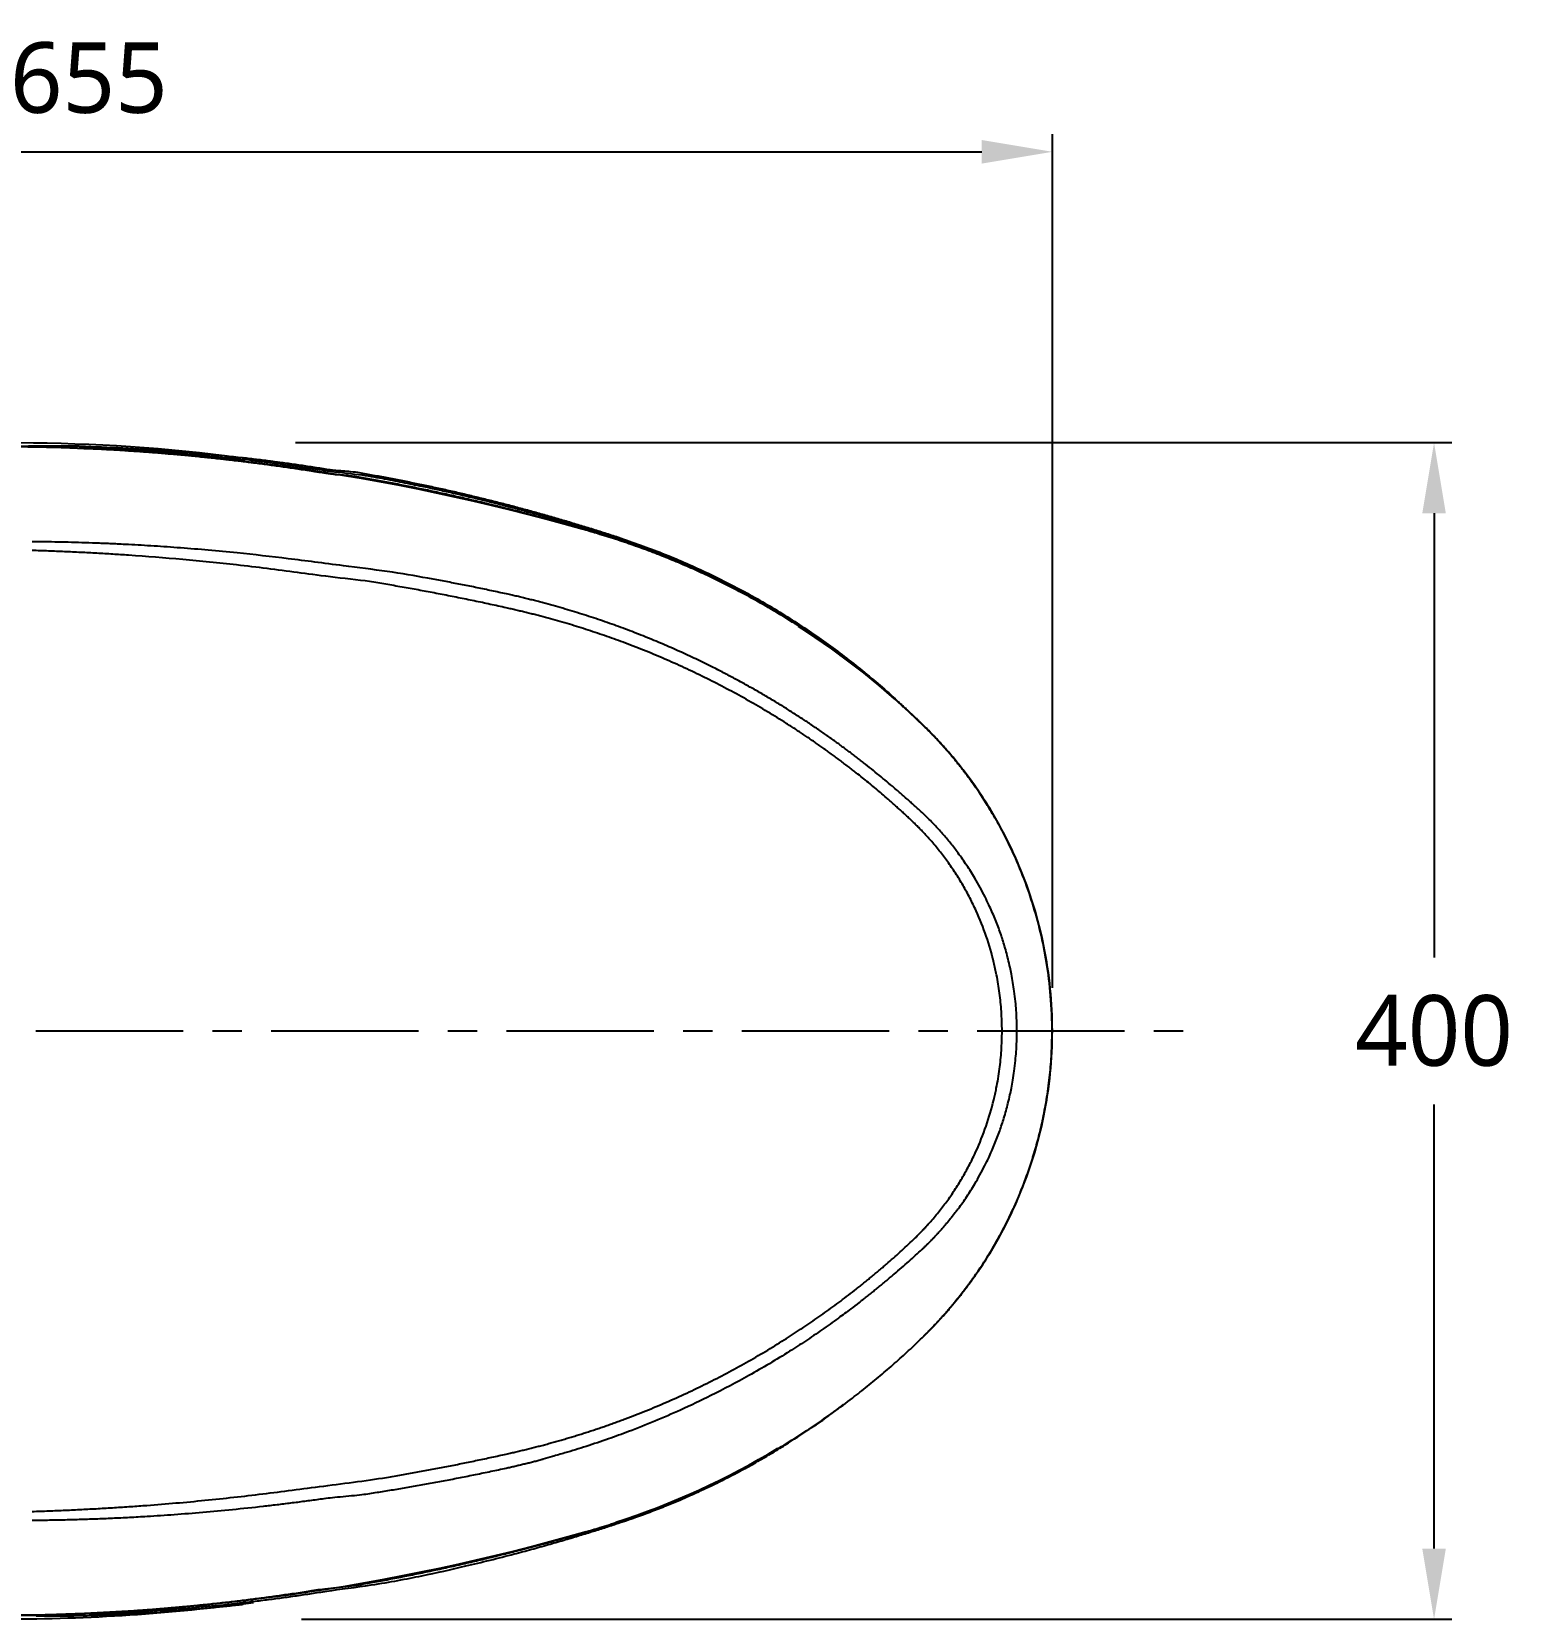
# Model space of a CAD drawing. Extents: x -4358 to 1981, y -50 to 2478.
# Drawn here: x -335 to 169, y 1498 to 2037 of the extents above; entities that cross this region are included whole.
import ezdxf

# ---------------------------------------------------------------- set-up
doc = ezdxf.new("R2010")
doc.units = 0
doc.header["$LTSCALE"] = 20
doc.header["$MEASUREMENT"] = 0
doc.linetypes.add('CENTER', pattern=[2, 1.25, -0.25, 0.25, -0.25])
doc.layers.get('0').update_dxf_attribs({"linetype": 'CONTINUOUS'})
doc.layers.get('DEFPOINTS').update_dxf_attribs({"linetype": 'CONTINUOUS'})
doc.layers.add('CENTER', color=2, linetype='CENTER')
doc.styles.get("Standard").update_dxf_attribs({"font": 'NanumGothic.ttf'})
doc.dimstyles.get("Standard").update_dxf_attribs({"dimtxt": 2.7, "dimasz": 2.5, "dimexe": 1.5, "dimexo": 1.5, "dimgap": 1.5, "dimtad": 1, "dimdec": 0, "dimlfac": 10, "dimzin": 0, "dimdsep": 46, "dimtxsty": 'Standard', "dimcen": 0, "dimclrt": 2, "dimadec": 0, "dimazin": 0, "dimtfac": 1, "dimtdec": 0, "dimtmove": 0, "dimatfit": 3, "dimfxl": 0, "dimtolj": 1, "dimtzin": 0, "dimarcsym": 0})

# ---------------------------------------------------------------- blocks, each defined once
blk = doc.blocks.new('*D22')
at = {"color": 3, "lineweight": -2}
for p, q in [((-643.44, 1890.86), (-643.44, 2002.5)), ((11.61, 1712.31), (11.61, 2002.5)), ((-619.44, 1996.5), (-12.39, 1996.5))]:
    blk.add_line(p, q, dxfattribs=at)
at = {"color": 3}
for points in [[(-619.44, 2000.5), (-619.44, 1992.5), (-643.44, 1996.5)], [(-12.39, 2000.5), (-12.39, 1992.5), (11.61, 1996.5)]]:
    blk.add_solid(points, dxfattribs=at)
at = {"layer": 'DEFPOINTS', "color": 0}
for p in [(11.61, 1996.5), (-643.44, 1889.06), (11.61, 1710.51)]:
    blk.add_point(p, dxfattribs=at)
at = {"color": 2, "insert": (-315.91, 2021.57), "char_height": 24, "attachment_point": 5}
blk.add_mtext('\\A1;655', dxfattribs=at)
blk = doc.blocks.new('*D18')
at = {"color": 3, "lineweight": -2}
for p, q in [((-245.68, 1897.62), (147.37, 1897.62)), ((141.37, 1873.62), (141.37, 1722.6)), ((141.37, 1521.62), (141.37, 1672.64)), ((-243.58, 1497.62), (147.37, 1497.62))]:
    blk.add_line(p, q, dxfattribs=at)
at = {"color": 3}
for points in [[(137.37, 1873.62), (145.37, 1873.62), (141.37, 1897.62)], [(137.37, 1521.62), (145.37, 1521.62), (141.37, 1497.62)]]:
    blk.add_solid(points, dxfattribs=at)
at = {"layer": 'DEFPOINTS', "color": 0}
for p in [(-247.48, 1897.62), (-245.38, 1497.62), (141.37, 1497.62)]:
    blk.add_point(p, dxfattribs=at)
at = {"color": 2, "insert": (141.37, 1697.62), "char_height": 24, "attachment_point": 5}
blk.add_mtext('\\A1;400', dxfattribs=at)

msp = doc.modelspace()

# ---------------------------------------------------------------- linework, layer by layer
for p, q in [((-288.43, 1500.97), (-288.11, 1500.39)), ((-333.84, 1498.83), (-325.1, 1498.8))]:
    msp.add_line(p, q)
at = {"flags": 128}
for points in [[(-284.84, 1893.26), (-284.94, 1893.75), (-285.11, 1894.02)], [(-285.11, 1501.22), (-284.94, 1501.49), (-284.85, 1501.92)]]:
    msp.add_lwpolyline(points, dxfattribs=at)
for centre, radius, start, end in [((-347.83, 1171.54), 724.66, 74.01216, 90.12969), ((-341.65, 1305.67), 591.86, 82.94329, 90.24959), ((-215.99, 1613.75), 262.65, 45.5631, 57.4549), ((-216.86, 1779.15), 261.13, 287.8474, 301.176), ((-347.82, 2223.4), 724.35, 269.86919, 286.11088), ((-343.95, 2133.38), 635.66, 269.97515, 277.59532), ((-262.66, 1504.6), 2.28, 334.3735, 359.714)]:
    msp.add_arc(centre, radius, start, end)
for points, knots in [([(-142.19, 1866.45), (-143, 1866.7), (-144.61, 1867.18), (-147.02, 1867.9), (-149.45, 1868.61), (-151.87, 1869.31), (-154.31, 1870), (-156.74, 1870.68), (-159.18, 1871.36), (-161.63, 1872.02), (-164.08, 1872.68), (-166.54, 1873.33), (-169, 1873.98), (-171.46, 1874.61), (-173.93, 1875.24), (-176.4, 1875.85), (-178.88, 1876.46), (-181.36, 1877.06), (-183.85, 1877.65), (-186.34, 1878.23), (-188.83, 1878.81), (-191.33, 1879.37), (-193.83, 1879.93), (-196.34, 1880.48), (-198.85, 1881.02), (-201.37, 1881.55), (-203.89, 1882.07), (-206.41, 1882.58), (-208.94, 1883.09), (-211.48, 1883.58), (-214.01, 1884.07), (-216.55, 1884.54), (-219.1, 1885.01), (-221.64, 1885.47), (-224.2, 1885.92), (-226.75, 1886.36), (-233.31, 1886.79), (-235.88, 1887.21), (-238.44, 1887.63), (-241.01, 1888.03), (-243.59, 1888.43), (-246.88, 1888.92), (-250.9, 1889.5), (-255.65, 1890.15), (-260.41, 1890.77), (-265.2, 1891.35), (-270.01, 1891.91), (-274.83, 1892.44), (-279.68, 1892.93), (-284.54, 1893.39), (-289.43, 1893.82), (-294.33, 1894.22), (-299.25, 1894.58), (-304.19, 1894.91), (-309.15, 1895.2), (-314.13, 1895.46), (-319.12, 1895.68), (-324.13, 1895.87), (-329.16, 1896.03), (-334.21, 1896.14), (-339.27, 1896.22), (-344.35, 1896.27), (-347.74, 1896.27), (-349.44, 1896.27)], [0, 0, 0, 0, 0.012214, 0.024438, 0.036674, 0.048921, 0.061178, 0.073447, 0.085727, 0.098018, 0.11032, 0.122633, 0.134958, 0.147293, 0.159639, 0.171997, 0.184365, 0.196745, 0.209136, 0.221537, 0.23395, 0.246374, 0.258809, 0.271255, 0.283712, 0.29618, 0.30866, 0.32115, 0.333651, 0.346164, 0.358687, 0.371222, 0.383768, 0.396324, 0.408892, 0.421471, 0.434061, 0.446662, 0.459274, 0.471898, 0.484532, 0.497177, 0.520339, 0.543579, 0.566897, 0.590293, 0.613768, 0.637321, 0.660952, 0.684661, 0.708449, 0.732314, 0.756258, 0.780281, 0.804381, 0.82856, 0.852816, 0.877152, 0.901565, 0.926056, 0.950626, 0.975274, 1, 1, 1, 1]), ([(-325.1, 1896.44), (-325.57, 1896.44), (-326.52, 1896.45), (-327.95, 1896.45), (-329.4, 1896.44), (-330.86, 1896.43), (-332.35, 1896.42), (-333.34, 1896.41), (-333.84, 1896.41)], [0, 0, 0, 0, 0.160572, 0.32363, 0.489141, 0.657069, 0.827372, 1, 1, 1, 1]), ([(-317.04, 1896.32), (-317.17, 1896.32), (-317.45, 1896.33), (-317.87, 1896.34), (-318.28, 1896.35), (-318.7, 1896.36), (-319.11, 1896.37), (-319.52, 1896.38), (-319.93, 1896.38), (-320.35, 1896.39), (-320.76, 1896.4), (-321.3, 1896.41), (-321.97, 1896.42), (-322.77, 1896.43), (-323.56, 1896.43), (-324.34, 1896.44), (-324.84, 1896.44), (-325.1, 1896.44)], [0, 0, 0, 0, 0.050021, 0.099976, 0.149889, 0.199782, 0.24968, 0.299604, 0.34958, 0.399631, 0.44978, 0.500051, 0.599932, 0.699679, 0.799481, 0.899525, 1, 1, 1, 1]), ([(-288.43, 1894.27), (-290.83, 1894.44), (-295.49, 1894.76), (-302.26, 1895.14), (-308.72, 1895.43), (-313.89, 1895.61), (-316.96, 1895.68), (-317.93, 1895.71)], [0, 0, 0, 0, 0.2442987, 0.4743288, 0.6886072, 0.9008125, 1, 1, 1, 1]), ([(-288.17, 1893.52), (-288.2, 1893.69), (-288.27, 1894.14), (-288.37, 1894.22), (-288.43, 1894.27)], [0, 0, 0, 0, 0.389294, 1, 1, 1, 1]), ([(-285.11, 1894.02), (-284.38, 1893.97), (-282.92, 1893.85), (-280.74, 1893.67), (-278.56, 1893.48), (-276.38, 1893.28), (-273.71, 1893.03), (-270.55, 1892.72), (-266.93, 1892.34), (-264.52, 1892.07), (-263.32, 1891.93)], [0, 0, 0, 0, 0.100028, 0.200041, 0.300041, 0.400027, 0.499999, 0.668131, 0.834798, 1, 1, 1, 1]), ([(-263.66, 1892.55), (-262.87, 1892.46), (-261.28, 1892.28), (-258.89, 1891.99), (-256.51, 1891.7), (-254.13, 1891.39), (-251.75, 1891.08), (-249.37, 1890.76), (-247, 1890.43), (-244.62, 1890.09), (-242.25, 1889.74), (-239.88, 1889.38), (-237.51, 1889.01), (-235.14, 1888.63), (-232.78, 1888.25), (-226.41, 1887.85), (-224.05, 1887.45), (-221.69, 1887.04), (-219.33, 1886.61), (-216.98, 1886.18), (-214.62, 1885.74), (-212.27, 1885.29), (-209.92, 1884.83), (-207.57, 1884.37), (-205.23, 1883.89), (-202.88, 1883.41), (-200.54, 1882.91), (-198.2, 1882.41), (-195.87, 1881.9), (-193.53, 1881.38), (-191.2, 1880.85), (-188.87, 1880.31), (-186.54, 1879.76), (-184.22, 1879.2), (-181.9, 1878.64), (-179.58, 1878.06), (-177.26, 1877.48), (-174.94, 1876.89), (-172.63, 1876.28), (-170.32, 1875.67), (-168.02, 1875.06), (-165.71, 1874.43), (-163.41, 1873.79), (-161.11, 1873.15), (-158.82, 1872.49), (-156.53, 1871.83), (-154.24, 1871.16), (-151.95, 1870.48), (-149.66, 1869.79), (-147.38, 1869.09), (-145.11, 1868.39), (-142.83, 1867.67), (-140.56, 1866.95), (-138.29, 1866.22), (-136.78, 1865.72), (-136.03, 1865.48)], [0, 0, 0, 0, 0.018938, 0.037874, 0.056807, 0.075737, 0.094665, 0.11359, 0.132512, 0.151431, 0.170348, 0.189262, 0.208174, 0.227082, 0.245988, 0.264891, 0.283792, 0.302689, 0.321584, 0.340477, 0.359366, 0.378253, 0.397137, 0.416019, 0.434898, 0.453774, 0.472647, 0.491518, 0.510386, 0.529251, 0.548113, 0.566973, 0.58583, 0.604685, 0.623536, 0.642385, 0.661231, 0.680075, 0.698916, 0.717754, 0.736589, 0.755422, 0.774252, 0.793079, 0.811904, 0.830726, 0.849545, 0.868361, 0.887175, 0.905986, 0.924794, 0.9436, 0.962402, 0.981203, 1, 1, 1, 1]), ([(-263.09, 1890.91), (-263.11, 1891.19), (-263.16, 1891.75), (-263.27, 1891.87), (-263.32, 1891.93)], [0, 0, 0, 0, 0.496104, 1, 1, 1, 1]), ([(-260.39, 1890.56), (-260.41, 1890.85), (-260.45, 1891.43), (-260.56, 1891.56), (-260.61, 1891.62)], [0, 0, 0, 0, 0.509078, 1, 1, 1, 1]), ([(-260.61, 1891.62), (-259.81, 1891.52), (-258.17, 1891.33), (-255.66, 1891.01), (-253.04, 1890.68), (-250.31, 1890.31), (-247.48, 1889.92), (-244.54, 1889.51), (-241.5, 1889.06), (-238.35, 1888.58), (-233.68, 1887.84), (-223.63, 1886.83), (-216.36, 1885.53), (-209.43, 1884.2), (-203.34, 1882.96), (-197.97, 1881.82), (-193.22, 1880.77), (-188.48, 1879.68), (-183.74, 1878.56), (-179.01, 1877.39), (-174.28, 1876.19), (-169.56, 1874.96), (-164.85, 1873.68), (-160.14, 1872.37), (-155.44, 1871.01), (-150.75, 1869.62), (-146.07, 1868.19), (-141.39, 1866.73), (-138.28, 1865.72), (-136.73, 1865.22)], [0, 0, 0, 0, 0.019724, 0.040331, 0.061823, 0.0842, 0.10746, 0.131604, 0.156633, 0.182546, 0.209343, 0.272043, 0.332105, 0.389532, 0.444321, 0.483843, 0.523391, 0.562965, 0.602565, 0.642191, 0.681843, 0.721521, 0.761225, 0.800955, 0.840712, 0.880495, 0.920304, 0.960139, 1, 1, 1, 1]), ([(-173.35, 1846.06), (-174.17, 1846.24), (-175.83, 1846.6), (-178.32, 1847.13), (-180.8, 1847.66), (-183.29, 1848.17), (-185.78, 1848.68), (-188.27, 1849.17), (-190.76, 1849.66), (-193.25, 1850.14), (-195.74, 1850.62), (-198.23, 1851.08), (-204.28, 1852.19), (-213.64, 1853.81), (-232.13, 1856.07), (-248.01, 1858.22), (-263.02, 1859.91), (-275.21, 1861.07), (-284.62, 1861.84), (-293.65, 1862.47), (-301.2, 1862.9), (-307.38, 1863.21), (-312.28, 1863.41), (-317.07, 1863.58), (-321.76, 1863.72), (-326.35, 1863.82), (-330.84, 1863.9), (-333.79, 1863.92), (-335.25, 1863.93)], [0, 0, 0, 0, 0.015776, 0.031551, 0.047326, 0.063099, 0.078871, 0.094641, 0.110411, 0.126179, 0.141946, 0.157712, 0.173477, 0.256913, 0.335338, 0.448083, 0.557979, 0.619839, 0.679345, 0.736499, 0.791301, 0.822997, 0.854066, 0.884507, 0.914322, 0.943509, 0.972068, 1, 1, 1, 1]), ([(-32.03, 1801.33), (-32.41, 1801.7), (-33.16, 1802.44), (-34.3, 1803.53), (-35.45, 1804.62), (-36.61, 1805.71), (-37.77, 1806.79), (-38.94, 1807.86), (-40.12, 1808.93), (-41.31, 1809.99), (-42.5, 1811.05), (-43.7, 1812.1), (-44.91, 1813.14), (-46.13, 1814.18), (-47.35, 1815.21), (-48.58, 1816.23), (-49.82, 1817.25), (-51.07, 1818.26), (-52.32, 1819.27), (-53.58, 1820.27), (-54.85, 1821.26), (-56.12, 1822.25), (-57.4, 1823.23), (-58.69, 1824.2), (-59.99, 1825.17), (-61.29, 1826.13), (-62.6, 1827.08), (-63.92, 1828.02), (-65.25, 1828.96), (-66.58, 1829.89), (-67.92, 1830.82), (-69.26, 1831.74), (-70.62, 1832.65), (-71.98, 1833.55), (-73.34, 1834.44), (-74.72, 1835.33), (-76.1, 1836.21), (-77.48, 1837.08), (-78.88, 1837.95), (-80.28, 1838.81), (-81.68, 1839.66), (-83.47, 1840.72), (-85.65, 1842), (-88.24, 1843.47), (-90.84, 1844.92), (-93.48, 1846.34), (-96.14, 1847.74), (-98.83, 1849.12), (-101.54, 1850.47), (-104.29, 1851.79), (-107.05, 1853.09), (-109.84, 1854.37), (-112.66, 1855.61), (-115.51, 1856.83), (-118.37, 1858.02), (-121.27, 1859.18), (-124.18, 1860.32), (-127.13, 1861.42), (-130.09, 1862.49), (-133.08, 1863.53), (-136.1, 1864.54), (-139.13, 1865.52), (-141.17, 1866.14), (-142.19, 1866.45)], [0, 0, 0, 0, 0.0122213, 0.0244557, 0.0367033, 0.048964, 0.0612379, 0.0735249, 0.085825, 0.0981382, 0.1104647, 0.1228042, 0.1351569, 0.1475227, 0.1599017, 0.1722938, 0.1846991, 0.1971175, 0.209549, 0.2219937, 0.2344515, 0.2469225, 0.2594066, 0.2719039, 0.2844143, 0.2969379, 0.3094746, 0.3220245, 0.3345875, 0.3471636, 0.3597529, 0.3723554, 0.384971, 0.3975997, 0.4102416, 0.4228966, 0.4355648, 0.4482462, 0.4609407, 0.4736483, 0.4863691, 0.4991031, 0.5220053, 0.5450026, 0.5680948, 0.5912821, 0.6145643, 0.6379416, 0.6614139, 0.6849812, 0.7086435, 0.7324007, 0.756253, 0.7802003, 0.8042426, 0.8283798, 0.8526121, 0.8769393, 0.9013615, 0.9258787, 0.9504908, 0.9751979, 1, 1, 1, 1]), ([(-136.17, 1865.04), (-136.22, 1865.05), (-136.31, 1865.08), (-136.45, 1865.13), (-136.59, 1865.17), (-136.68, 1865.2), (-136.73, 1865.22)], [0, 0, 0, 0, 0.2500884, 0.5002011, 0.7501386, 1, 1, 1, 1]), ([(-136.17, 1865.04), (-132.78, 1863.88), (-125.86, 1861.51), (-115.45, 1857.32), (-103.57, 1851.97), (-94.77, 1847.41), (-88.98, 1844.15), (-87.35, 1843.22), (-85.72, 1842.27), (-84.09, 1841.31), (-82.45, 1840.33), (-80.81, 1839.33), (-78.03, 1837.6), (-73.86, 1834.93), (-68.1, 1831.01), (-63.37, 1827.67), (-60.63, 1825.55), (-59.99, 1825.05)], [0, 0, 0, 0, 0.124279, 0.254072, 0.389383, 0.576439, 0.598039, 0.61976, 0.641603, 0.663567, 0.685652, 0.707858, 0.730185, 0.799102, 0.879738, 0.972091, 1, 1, 1, 1]), ([(-136.03, 1865.48), (-130.97, 1863.71), (-120.88, 1860.2), (-106.23, 1853.77), (-92.04, 1846.56), (-78.4, 1838.52), (-65.32, 1829.74), (-52.91, 1820.17), (-44.17, 1812.85), (-39.77, 1808.53), (-39.08, 1807.85)], [0, 0, 0, 0, 0.141305, 0.281911, 0.421816, 0.561022, 0.699529, 0.837335, 0.974443, 1, 1, 1, 1]), ([(-174.02, 1841.46), (-174.92, 1841.66), (-176.73, 1842.06), (-179.45, 1842.65), (-182.16, 1843.23), (-184.89, 1843.8), (-187.61, 1844.36), (-190.33, 1844.91), (-193.06, 1845.46), (-195.79, 1845.99), (-198.52, 1846.52), (-201.26, 1847.03), (-203.99, 1847.54), (-206.73, 1848.04), (-209.47, 1848.53), (-212.22, 1849.01), (-214.96, 1849.48), (-217.71, 1849.94), (-222.96, 1850.8), (-234.72, 1852.02), (-245.01, 1853.49), (-255.34, 1854.84), (-268.35, 1856.38), (-284.05, 1857.96), (-298.09, 1859.07), (-307.83, 1859.7), (-313.26, 1860.02), (-318.71, 1860.3), (-324.18, 1860.56), (-329.67, 1860.78), (-333.33, 1860.9), (-335.17, 1860.96)], [0, 0, 0, 0, 0.017322, 0.034652, 0.051991, 0.069337, 0.086693, 0.104057, 0.12143, 0.138813, 0.156205, 0.173606, 0.191018, 0.208439, 0.22587, 0.243312, 0.260765, 0.278228, 0.295702, 0.360847, 0.426214, 0.491813, 0.557654, 0.674023, 0.79106, 0.82554, 0.860156, 0.894909, 0.9298, 0.96483, 1, 1, 1, 1]), ([(-161.43, 1843.15), (-161.99, 1843.3), (-163.12, 1843.59), (-164.81, 1844.03), (-166.5, 1844.45), (-168.2, 1844.87), (-169.91, 1845.28), (-171.63, 1845.68), (-172.77, 1845.93), (-173.35, 1846.06)], [0, 0, 0, 0, 0.141777, 0.283911, 0.426403, 0.569256, 0.712471, 0.856052, 1, 1, 1, 1]), ([(-162.28, 1838.61), (-162.84, 1838.76), (-163.95, 1839.05), (-165.62, 1839.47), (-167.29, 1839.89), (-168.97, 1840.29), (-170.65, 1840.69), (-172.33, 1841.08), (-173.45, 1841.33), (-174.02, 1841.46)], [0, 0, 0, 0, 0.142621, 0.285314, 0.428082, 0.570931, 0.713864, 0.856886, 1, 1, 1, 1]), ([(-52.59, 1788.8), (-53.04, 1789.16), (-53.94, 1789.87), (-55.32, 1790.92), (-56.71, 1791.98), (-58.13, 1793.05), (-59.56, 1794.11), (-61.02, 1795.18), (-62.49, 1796.25), (-63.99, 1797.32), (-65.5, 1798.39), (-67.04, 1799.45), (-68.59, 1800.52), (-70.17, 1801.59), (-71.77, 1802.66), (-73.38, 1803.73), (-75.02, 1804.8), (-76.68, 1805.86), (-78.36, 1806.93), (-80.06, 1807.99), (-81.79, 1809.05), (-83.53, 1810.1), (-85.3, 1811.16), (-87.08, 1812.21), (-88.89, 1813.25), (-90.72, 1814.29), (-92.57, 1815.33), (-94.45, 1816.36), (-96.34, 1817.38), (-98.26, 1818.4), (-100.2, 1819.42), (-102.16, 1820.43), (-104.38, 1821.54), (-106.85, 1822.77), (-109.6, 1824.09), (-112.38, 1825.39), (-115.19, 1826.68), (-118.04, 1827.94), (-120.92, 1829.19), (-123.84, 1830.41), (-126.79, 1831.61), (-129.78, 1832.79), (-132.79, 1833.95), (-135.85, 1835.08), (-138.93, 1836.19), (-142.05, 1837.27), (-145.2, 1838.32), (-148.38, 1839.35), (-151.6, 1840.35), (-154.85, 1841.31), (-158.13, 1842.25), (-160.33, 1842.85), (-161.43, 1843.15)], [0, 0, 0, 0, 0.013943, 0.028027, 0.042251, 0.056614, 0.071118, 0.085761, 0.100545, 0.115468, 0.130531, 0.145734, 0.161076, 0.176558, 0.19218, 0.207941, 0.223841, 0.23988, 0.256059, 0.272376, 0.288833, 0.305428, 0.322162, 0.339034, 0.356044, 0.373194, 0.390482, 0.407908, 0.425474, 0.443178, 0.461021, 0.479003, 0.497124, 0.521804, 0.546683, 0.57176, 0.597036, 0.622512, 0.648186, 0.67406, 0.700134, 0.726407, 0.752879, 0.77955, 0.806418, 0.833484, 0.860748, 0.888207, 0.915863, 0.943714, 0.97176, 1, 1, 1, 1]), ([(-55.04, 1785.36), (-55.5, 1785.72), (-56.44, 1786.45), (-57.84, 1787.53), (-59.25, 1788.6), (-60.67, 1789.67), (-62.09, 1790.72), (-63.51, 1791.77), (-64.95, 1792.81), (-66.39, 1793.83), (-67.83, 1794.85), (-69.28, 1795.86), (-70.73, 1796.86), (-72.19, 1797.85), (-73.66, 1798.83), (-75.13, 1799.81), (-76.6, 1800.77), (-78.09, 1801.72), (-81.19, 1803.7), (-85.97, 1806.63), (-92.48, 1810.4), (-99.1, 1814), (-105.82, 1817.45), (-112.64, 1820.73), (-119.52, 1823.83), (-126.48, 1826.75), (-132.19, 1828.98), (-136.64, 1830.62), (-139.79, 1831.75), (-142.96, 1832.84), (-146.15, 1833.89), (-149.35, 1834.9), (-152.56, 1835.89), (-155.79, 1836.83), (-159.02, 1837.74), (-161.19, 1838.32), (-162.28, 1838.61)], [0, 0, 0, 0, 0.014624, 0.02924, 0.0438485, 0.05845, 0.073045, 0.0876341, 0.1022179, 0.1167967, 0.1313713, 0.1459421, 0.1605096, 0.1750744, 0.189637, 0.2041981, 0.218758, 0.2333173, 0.2478766, 0.3099828, 0.3722145, 0.4346125, 0.4972175, 0.5600133, 0.622708, 0.685342, 0.7479561, 0.7758309, 0.8037299, 0.8316566, 0.8596147, 0.8876078, 0.9156393, 0.9437128, 0.9718319, 1, 1, 1, 1]), ([(-15.08, 1781.35), (-15.31, 1781.68), (-15.77, 1782.33), (-16.48, 1783.31), (-17.21, 1784.29), (-17.95, 1785.27), (-18.7, 1786.26), (-19.48, 1787.25), (-20.27, 1788.24), (-21.07, 1789.24), (-21.89, 1790.24), (-22.73, 1791.24), (-23.59, 1792.24), (-24.46, 1793.25), (-25.35, 1794.25), (-26.26, 1795.26), (-27.18, 1796.26), (-28.13, 1797.27), (-29.09, 1798.28), (-30.07, 1799.28), (-31.06, 1800.29), (-31.74, 1800.95), (-32.08, 1801.28)], [0, 0, 0, 0, 0.045523, 0.091517, 0.137982, 0.184918, 0.232325, 0.280203, 0.328553, 0.377375, 0.426669, 0.476435, 0.526674, 0.577383, 0.628564, 0.680214, 0.732335, 0.784927, 0.837989, 0.891523, 0.945527, 1, 1, 1, 1]), ([(-32.03, 1593.9), (-31.74, 1594.19), (-31.16, 1594.76), (-30.3, 1595.63), (-29.44, 1596.5), (-28.6, 1597.37), (-27.76, 1598.26), (-26.93, 1599.14), (-26.11, 1600.04), (-25.3, 1600.94), (-24.5, 1601.84), (-23.71, 1602.75), (-22.92, 1603.67), (-22.15, 1604.59), (-21.38, 1605.51), (-20.62, 1606.44), (-19.87, 1607.38), (-19.13, 1608.32), (-18.4, 1609.27), (-17.68, 1610.21), (-16.96, 1611.17), (-16.26, 1612.13), (-15.56, 1613.09), (-14.87, 1614.06), (-14.19, 1615.03), (-12.37, 1617.68), (-9.54, 1622.08), (-5.92, 1628.36), (-2.64, 1634.77), (1.31, 1643.54), (5.42, 1654.86), (8.98, 1668.88), (11.13, 1683.17), (11.85, 1697.62), (11.13, 1712.07), (8.98, 1726.36), (5.42, 1740.38), (1.31, 1751.7), (-2.64, 1760.47), (-5.92, 1766.88), (-9.54, 1773.16), (-12.55, 1777.84), (-14.76, 1781.04), (-16.04, 1782.82), (-17.34, 1784.59), (-18.68, 1786.34), (-20.04, 1788.08), (-21.44, 1789.8), (-22.86, 1791.51), (-24.32, 1793.19), (-25.8, 1794.86), (-27.31, 1796.51), (-28.86, 1798.14), (-30.43, 1799.75), (-31.49, 1800.81), (-32.03, 1801.33)], [0, 0, 0, 0, 0.005295, 0.010583, 0.015863, 0.021136, 0.026401, 0.031659, 0.036909, 0.042152, 0.047388, 0.052616, 0.057836, 0.06305, 0.068255, 0.073454, 0.078645, 0.083828, 0.089004, 0.094173, 0.099334, 0.104488, 0.109634, 0.114773, 0.119904, 0.125028, 0.15653, 0.187867, 0.219038, 0.250045, 0.312712, 0.375023, 0.437568, 0.500001, 0.562433, 0.624979, 0.687289, 0.749957, 0.780963, 0.812134, 0.843471, 0.874973, 0.884438, 0.893929, 0.903445, 0.912986, 0.922553, 0.932145, 0.941763, 0.951405, 0.961074, 0.970767, 0.980486, 0.99023, 1, 1, 1, 1]), ([(-32.65, 1771.84), (-33.07, 1772.23), (-33.93, 1773.01), (-35.23, 1774.2), (-36.56, 1775.39), (-37.92, 1776.59), (-39.3, 1777.81), (-40.71, 1779.03), (-42.51, 1780.57), (-44.69, 1782.42), (-47.28, 1784.56), (-49.91, 1786.69), (-51.69, 1788.1), (-52.59, 1788.8)], [0, 0, 0, 0, 0.066082, 0.133218, 0.201409, 0.270655, 0.340957, 0.412315, 0.484732, 0.611694, 0.739889, 0.869323, 1, 1, 1, 1]), ([(-35.58, 1768.5), (-35.96, 1768.85), (-36.7, 1769.57), (-37.83, 1770.63), (-38.97, 1771.69), (-40.12, 1772.74), (-41.28, 1773.79), (-42.45, 1774.83), (-43.62, 1775.87), (-45.08, 1777.14), (-46.81, 1778.64), (-48.84, 1780.35), (-50.89, 1782.04), (-52.95, 1783.71), (-54.34, 1784.81), (-55.04, 1785.36)], [0, 0, 0, 0, 0.0600672, 0.1202701, 0.1806111, 0.2410924, 0.3017163, 0.362485, 0.4234008, 0.4844659, 0.5874198, 0.6904398, 0.7935362, 0.8967195, 1, 1, 1, 1]), ([(-9.17, 1772.19), (-9.58, 1772.9), (-11.38, 1776.06), (-13.46, 1779.04), (-15.08, 1781.35)], [0, 0, 0, 0, 0.224349, 1, 1, 1, 1]), ([(-32.65, 1623.4), (-32.4, 1623.64), (-31.9, 1624.11), (-31.16, 1624.83), (-30.42, 1625.56), (-29.68, 1626.31), (-28.94, 1627.06), (-28.2, 1627.84), (-27.47, 1628.62), (-26.74, 1629.42), (-26.01, 1630.24), (-25.29, 1631.06), (-24.57, 1631.91), (-23.85, 1632.76), (-23.13, 1633.63), (-22.43, 1634.52), (-21.72, 1635.42), (-21.02, 1636.33), (-19.57, 1638.28), (-17.42, 1641.34), (-14.38, 1646.18), (-11.94, 1650.61), (-9.73, 1655.13), (-8.01, 1659.05), (-6.29, 1663.54), (-4.76, 1668.16), (-3.63, 1672.26), (-2.83, 1675.67), (-2.28, 1678.32), (-1.79, 1681.02), (-1.32, 1684.16), (-0.94, 1687.37), (-0.55, 1691.91), (-0.35, 1697.6), (-0.55, 1703.29), (-0.93, 1707.8), (-1.41, 1711.91), (-2.05, 1715.77), (-2.79, 1719.4), (-3.58, 1722.79), (-4.7, 1726.87), (-6.22, 1731.51), (-7.93, 1736.01), (-9.66, 1739.94), (-11.88, 1744.52), (-14.35, 1749.03), (-17.45, 1753.94), (-19.82, 1757.31), (-21.69, 1759.79), (-23.02, 1761.47), (-24.37, 1763.1), (-25.72, 1764.69), (-27.09, 1766.21), (-28.47, 1767.69), (-29.86, 1769.12), (-31.24, 1770.5), (-32.18, 1771.39), (-32.65, 1771.84)], [0, 0, 0, 0, 0.006185, 0.01242, 0.018704, 0.025038, 0.031421, 0.037853, 0.044336, 0.050867, 0.057448, 0.064079, 0.07076, 0.07749, 0.08427, 0.0911, 0.097979, 0.104908, 0.111887, 0.141926, 0.172296, 0.215016, 0.233002, 0.263082, 0.292059, 0.319622, 0.350756, 0.368495, 0.382668, 0.399406, 0.418042, 0.439645, 0.457676, 0.499951, 0.542106, 0.559951, 0.58143, 0.616441, 0.630374, 0.648048, 0.679192, 0.706502, 0.735821, 0.765986, 0.783817, 0.827509, 0.858693, 0.888657, 0.901777, 0.914709, 0.927455, 0.940012, 0.952383, 0.964567, 0.976565, 0.988376, 1, 1, 1, 1]), ([(-10.02, 1621.58), (-9.79, 1621.94), (-8.57, 1623.87), (-6.63, 1627.29), (-4.31, 1631.65), (-2.31, 1635.75), (-0.47, 1639.8), (1.41, 1644.31), (3.28, 1649.28), (5.08, 1654.73), (6.72, 1660.42), (8.23, 1666.62), (9.56, 1673.47), (10.61, 1680.76), (11.27, 1688.13), (11.64, 1697.21), (11.34, 1707.69), (10.05, 1719.24), (8.02, 1729.89), (5.37, 1739.85), (2.87, 1747.14), (0.99, 1751.91), (-0.05, 1754.42), (-1.11, 1756.86), (-2.19, 1759.21), (-3.28, 1761.49), (-4.5, 1763.93), (-6.38, 1767.53), (-8.05, 1770.31), (-9.17, 1772.19)], [0, 0, 0, 0, 0.008108, 0.043289, 0.074515, 0.101563, 0.129695, 0.15891, 0.194007, 0.23024, 0.267609, 0.306114, 0.350989, 0.399789, 0.445628, 0.491056, 0.57173, 0.644009, 0.711037, 0.77672, 0.839216, 0.856752, 0.8739, 0.890658, 0.907028, 0.923008, 0.9386, 0.958559, 1, 1, 1, 1]), ([(-35.58, 1626.74), (-35.36, 1626.96), (-34.9, 1627.4), (-34.23, 1628.06), (-33.56, 1628.73), (-32.9, 1629.41), (-32.25, 1630.09), (-31.6, 1630.78), (-30.96, 1631.48), (-30.33, 1632.18), (-28.89, 1633.8), (-26.73, 1636.4), (-23.91, 1640.12), (-21.25, 1644.01), (-18.74, 1648.1), (-16.43, 1652.31), (-13.68, 1657.97), (-10.77, 1665.24), (-8.84, 1671.85), (-7.84, 1676.18), (-7.34, 1678.56), (-6.82, 1681.4), (-6.34, 1684.63), (-5.97, 1687.81), (-5.7, 1691), (-5.54, 1694.26), (-5.46, 1698.71), (-5.61, 1703.09), (-5.97, 1707.37), (-6.32, 1710.47), (-6.78, 1713.58), (-7.27, 1716.34), (-7.77, 1718.75), (-8.78, 1723.17), (-10.72, 1729.84), (-13.62, 1737.13), (-16.39, 1742.85), (-18.72, 1747.11), (-21.26, 1751.25), (-23.95, 1755.18), (-26.79, 1758.92), (-29.13, 1761.71), (-30.9, 1763.69), (-32.04, 1764.92), (-33.2, 1766.14), (-34.38, 1767.33), (-35.18, 1768.11), (-35.58, 1768.5)], [0, 0, 0, 0, 0.005997, 0.011993, 0.017987, 0.02398, 0.029973, 0.035967, 0.041962, 0.047958, 0.053956, 0.083103, 0.112207, 0.142421, 0.172699, 0.203082, 0.233443, 0.292137, 0.351019, 0.363631, 0.376293, 0.397198, 0.418225, 0.438064, 0.457781, 0.478738, 0.499949, 0.54199, 0.561532, 0.581239, 0.601123, 0.620891, 0.634334, 0.647782, 0.706749, 0.765541, 0.796298, 0.827102, 0.857739, 0.888335, 0.917535, 0.946803, 0.957444, 0.968081, 0.978717, 0.989356, 1, 1, 1, 1]), ([(-55.04, 1609.88), (-54.6, 1610.22), (-53.73, 1610.91), (-52.44, 1611.95), (-51.15, 1612.99), (-49.86, 1614.05), (-48.59, 1615.11), (-47.32, 1616.17), (-46.06, 1617.25), (-44.43, 1618.66), (-42.44, 1620.4), (-40.12, 1622.49), (-37.83, 1624.6), (-36.33, 1626.03), (-35.58, 1626.74)], [0, 0, 0, 0, 0.064567, 0.129099, 0.193598, 0.258065, 0.322505, 0.386919, 0.45131, 0.51568, 0.637602, 0.758951, 0.879744, 1, 1, 1, 1]), ([(-52.59, 1606.43), (-52.14, 1606.79), (-51.24, 1607.49), (-49.91, 1608.56), (-48.58, 1609.62), (-47.27, 1610.69), (-45.97, 1611.76), (-44.69, 1612.83), (-43.41, 1613.9), (-41.73, 1615.33), (-39.66, 1617.11), (-37.25, 1619.24), (-34.92, 1621.33), (-33.4, 1622.72), (-32.65, 1623.4)], [0, 0, 0, 0, 0.065504, 0.130699, 0.195586, 0.260165, 0.324437, 0.388402, 0.452062, 0.515417, 0.641397, 0.764151, 0.883685, 1, 1, 1, 1]), ([(-15.08, 1613.89), (-14.1, 1615.3), (-12.35, 1617.81), (-10.74, 1620.42), (-10.02, 1621.58)], [0, 0, 0, 0, 0.557878, 1, 1, 1, 1]), ([(-32.08, 1593.96), (-31.78, 1594.25), (-31.2, 1594.82), (-30.33, 1595.7), (-29.47, 1596.57), (-28.62, 1597.45), (-27.8, 1598.32), (-26.98, 1599.2), (-26.18, 1600.07), (-25.39, 1600.95), (-24.61, 1601.82), (-23.85, 1602.69), (-23.1, 1603.57), (-22.36, 1604.44), (-21.64, 1605.31), (-20.93, 1606.18), (-20.23, 1607.04), (-19.54, 1607.91), (-18.87, 1608.77), (-18.21, 1609.63), (-17.56, 1610.49), (-16.92, 1611.34), (-16.3, 1612.19), (-15.68, 1613.04), (-15.28, 1613.61), (-15.08, 1613.89)], [0, 0, 0, 0, 0.047392, 0.094429, 0.141112, 0.18744, 0.233412, 0.279028, 0.324289, 0.369193, 0.413741, 0.457933, 0.501768, 0.545248, 0.58837, 0.631137, 0.673547, 0.7156, 0.757298, 0.798639, 0.839624, 0.880253, 0.920525, 0.960441, 1, 1, 1, 1]), ([(-162.28, 1556.63), (-161.71, 1556.78), (-160.56, 1557.08), (-158.84, 1557.55), (-157.13, 1558.03), (-155.42, 1558.52), (-153.71, 1559.01), (-152.01, 1559.52), (-150.32, 1560.04), (-148.62, 1560.57), (-146.94, 1561.1), (-145.25, 1561.65), (-143.57, 1562.2), (-141.9, 1562.77), (-140.23, 1563.35), (-138.56, 1563.93), (-136.9, 1564.53), (-135.24, 1565.13), (-131.78, 1566.42), (-126.55, 1568.46), (-119.59, 1571.38), (-112.68, 1574.49), (-105.84, 1577.78), (-99.09, 1581.24), (-92.45, 1584.86), (-85.92, 1588.64), (-80.7, 1591.84), (-76.72, 1594.39), (-73.95, 1596.21), (-71.19, 1598.06), (-68.45, 1599.95), (-65.73, 1601.87), (-63.03, 1603.82), (-60.34, 1605.81), (-57.68, 1607.82), (-55.92, 1609.2), (-55.04, 1609.88)], [0, 0, 0, 0, 0.014895, 0.029773, 0.044636, 0.059482, 0.074314, 0.089131, 0.103933, 0.118723, 0.133499, 0.148262, 0.163014, 0.177754, 0.192484, 0.207202, 0.221911, 0.236611, 0.251302, 0.313958, 0.376708, 0.439593, 0.502654, 0.565523, 0.628122, 0.690491, 0.752673, 0.780074, 0.807487, 0.834914, 0.862361, 0.88983, 0.917324, 0.944849, 0.972406, 1, 1, 1, 1]), ([(-52.59, 1606.43), (-53.08, 1606.05), (-54.51, 1604.93), (-57.34, 1602.77), (-61.55, 1599.65), (-66.69, 1595.99), (-72.24, 1592.23), (-80.43, 1586.94), (-91.06, 1580.61), (-103.48, 1574.05), (-117.08, 1567.58), (-128.74, 1562.74), (-139.5, 1558.82), (-145.54, 1556.79), (-150.49, 1555.23), (-154.33, 1554.08), (-157.97, 1553.05), (-160.41, 1552.37), (-161.43, 1552.09)], [0, 0, 0, 0, 0.015274, 0.044171, 0.086697, 0.142856, 0.197979, 0.249999, 0.380946, 0.499998, 0.593327, 0.749994, 0.809552, 0.874998, 0.906624, 0.937498, 0.973766, 1, 1, 1, 1]), ([(-142.19, 1528.79), (-141.66, 1528.95), (-140.61, 1529.27), (-139.03, 1529.76), (-137.46, 1530.26), (-135.9, 1530.77), (-134.34, 1531.29), (-132.79, 1531.81), (-131.25, 1532.35), (-129.71, 1532.89), (-128.18, 1533.44), (-126.66, 1534), (-125.15, 1534.56), (-123.64, 1535.14), (-122.14, 1535.72), (-120.65, 1536.31), (-119.16, 1536.9), (-117.68, 1537.51), (-116.21, 1538.12), (-114.75, 1538.73), (-113.29, 1539.36), (-109.82, 1540.87), (-104.4, 1543.35), (-97.12, 1546.95), (-90.02, 1550.74), (-83.03, 1554.74), (-76.14, 1558.95), (-69.37, 1563.38), (-62.77, 1567.99), (-57.61, 1571.83), (-53.8, 1574.79), (-51.26, 1576.81), (-48.76, 1578.86), (-46.28, 1580.93), (-43.83, 1583.03), (-41.41, 1585.15), (-39.02, 1587.3), (-36.66, 1589.48), (-34.33, 1591.68), (-32.79, 1593.16), (-32.03, 1593.9)], [0, 0, 0, 0, 0.012828, 0.025626, 0.038392, 0.051127, 0.063832, 0.076505, 0.089147, 0.101759, 0.114339, 0.126889, 0.139407, 0.151895, 0.164351, 0.176777, 0.189171, 0.201534, 0.213867, 0.226168, 0.238439, 0.250678, 0.314057, 0.376887, 0.439167, 0.500898, 0.563926, 0.626563, 0.688811, 0.750669, 0.775798, 0.800883, 0.825925, 0.850923, 0.875878, 0.90079, 0.925657, 0.950482, 0.975263, 1, 1, 1, 1]), ([(-136.17, 1530.2), (-134.14, 1530.89), (-130.25, 1532.19), (-124.72, 1534.24), (-119.72, 1536.2), (-115.23, 1538.06), (-111.26, 1539.8), (-107.45, 1541.53), (-103.37, 1543.47), (-98.83, 1545.73), (-93.99, 1548.26), (-89.09, 1550.96), (-84.13, 1553.84), (-77.98, 1557.59), (-70.63, 1562.41), (-64.04, 1567), (-60.35, 1569.88), (-59.42, 1570.61)], [0, 0, 0, 0, 0.073646, 0.141325, 0.203022, 0.258727, 0.308436, 0.352152, 0.402911, 0.464008, 0.526662, 0.590875, 0.656646, 0.723974, 0.838801, 0.959297, 1, 1, 1, 1]), ([(-174.02, 1553.78), (-173.45, 1553.91), (-172.33, 1554.16), (-170.65, 1554.55), (-168.97, 1554.95), (-167.29, 1555.35), (-165.62, 1555.77), (-163.95, 1556.19), (-162.84, 1556.48), (-162.28, 1556.63)], [0, 0, 0, 0, 0.143112, 0.286132, 0.429065, 0.571913, 0.714683, 0.857377, 1, 1, 1, 1]), ([(-335.25, 1531.31), (-334.38, 1531.31), (-332.64, 1531.33), (-330, 1531.36), (-327.33, 1531.4), (-324.64, 1531.46), (-321.91, 1531.52), (-319.16, 1531.6), (-316.39, 1531.68), (-313.58, 1531.78), (-310.74, 1531.89), (-307.88, 1532.02), (-304.99, 1532.15), (-302.07, 1532.3), (-299.12, 1532.46), (-294.07, 1532.75), (-286.77, 1533.24), (-277.09, 1534.01), (-266.99, 1534.94), (-258.57, 1535.84), (-251.95, 1536.6), (-247.26, 1537.18), (-242.53, 1537.78), (-237.75, 1538.43), (-232.94, 1539.1), (-224.08, 1539.82), (-219.19, 1540.57), (-214.25, 1541.36), (-209.27, 1542.19), (-204.26, 1543.06), (-199.2, 1543.98), (-194.1, 1544.93), (-188.97, 1545.92), (-183.79, 1546.96), (-178.58, 1548.04), (-175.1, 1548.8), (-173.35, 1549.18)], [0, 0, 0, 0, 0.016629, 0.033429, 0.0504, 0.067542, 0.084855, 0.102339, 0.119993, 0.137819, 0.155816, 0.173983, 0.192321, 0.21083, 0.22951, 0.24836, 0.306945, 0.368167, 0.432026, 0.498524, 0.527891, 0.557522, 0.587417, 0.617574, 0.647996, 0.678681, 0.70963, 0.740843, 0.772319, 0.804058, 0.83606, 0.868324, 0.90085, 0.933639, 0.966689, 1, 1, 1, 1]), ([(-335.17, 1534.28), (-334.23, 1534.31), (-332.36, 1534.37), (-329.55, 1534.47), (-326.74, 1534.58), (-323.94, 1534.7), (-321.14, 1534.82), (-318.35, 1534.96), (-315.56, 1535.1), (-312.78, 1535.25), (-310, 1535.41), (-307.22, 1535.58), (-304.45, 1535.76), (-301.69, 1535.95), (-298.93, 1536.14), (-290.52, 1536.76), (-276.48, 1537.98), (-256.75, 1540.17), (-237.03, 1542.82), (-218.23, 1545.18), (-208.4, 1546.9), (-203.47, 1547.79), (-198.55, 1548.71), (-193.64, 1549.67), (-188.72, 1550.65), (-183.82, 1551.66), (-178.91, 1552.7), (-175.65, 1553.42), (-174.02, 1553.78)], [0, 0, 0, 0, 0.017984, 0.035932, 0.053846, 0.071726, 0.089572, 0.107383, 0.12516, 0.142904, 0.160614, 0.178291, 0.195934, 0.213544, 0.231121, 0.248665, 0.37403, 0.498851, 0.624672, 0.749606, 0.780954, 0.812286, 0.843603, 0.874906, 0.906196, 0.937474, 0.968742, 1, 1, 1, 1]), ([(-173.35, 1549.18), (-172.84, 1549.29), (-171.84, 1549.51), (-170.34, 1549.86), (-168.84, 1550.22), (-167.35, 1550.58), (-165.87, 1550.94), (-164.38, 1551.32), (-162.91, 1551.7), (-161.93, 1551.96), (-161.43, 1552.09)], [0, 0, 0, 0, 0.125977, 0.251672, 0.377086, 0.502221, 0.627078, 0.75166, 0.875967, 1, 1, 1, 1]), ([(-349.44, 1498.97), (-348.55, 1498.97), (-346.76, 1498.97), (-344.09, 1498.98), (-341.42, 1499), (-338.76, 1499.03), (-336.1, 1499.07), (-333.45, 1499.12), (-330.8, 1499.18), (-328.15, 1499.25), (-325.51, 1499.33), (-322.88, 1499.42), (-320.24, 1499.52), (-317.62, 1499.62), (-315, 1499.74), (-312.38, 1499.87), (-309.77, 1500.01), (-307.16, 1500.16), (-304.56, 1500.32), (-301.96, 1500.48), (-299.37, 1500.66), (-296.79, 1500.84), (-294.21, 1501.04), (-291.63, 1501.24), (-289.06, 1501.45), (-286.49, 1501.68), (-283.93, 1501.91), (-281.38, 1502.15), (-278.83, 1502.4), (-276.28, 1502.66), (-273.74, 1502.92), (-271.21, 1503.2), (-268.68, 1503.48), (-266.16, 1503.78), (-263.64, 1504.08), (-261.13, 1504.39), (-258.62, 1504.71), (-256.12, 1505.03), (-253.62, 1505.37), (-251.13, 1505.72), (-248.65, 1506.07), (-245.18, 1506.57), (-240.75, 1507.25), (-235.34, 1508.11), (-225.95, 1509.01), (-220.57, 1509.96), (-215.22, 1510.94), (-209.88, 1511.97), (-204.56, 1513.03), (-199.25, 1514.13), (-193.97, 1515.27), (-188.7, 1516.46), (-183.46, 1517.67), (-178.23, 1518.93), (-173.02, 1520.23), (-167.83, 1521.56), (-162.66, 1522.93), (-157.51, 1524.34), (-152.39, 1525.78), (-147.28, 1527.26), (-143.89, 1528.28), (-142.19, 1528.79)], [0, 0, 0, 0, 0.0129911, 0.0259606, 0.0389085, 0.0518349, 0.0647398, 0.0776231, 0.0904848, 0.103325, 0.1161436, 0.1289406, 0.1417161, 0.1544701, 0.1672024, 0.1799133, 0.1926025, 0.2052702, 0.2179163, 0.2305409, 0.2431439, 0.2557254, 0.2682852, 0.2808236, 0.2933403, 0.3058355, 0.3183091, 0.3307612, 0.3431916, 0.3556006, 0.3679879, 0.3803537, 0.3926979, 0.4050206, 0.4173217, 0.4296012, 0.4418591, 0.4540955, 0.4663103, 0.4785035, 0.4906752, 0.5028253, 0.529434, 0.5559936, 0.5825041, 0.6089656, 0.635378, 0.6617414, 0.6880557, 0.7143209, 0.740537, 0.7667041, 0.7928221, 0.8188911, 0.844911, 0.8708818, 0.8968036, 0.9226763, 0.9484999, 0.9742745, 1, 1, 1, 1]), ([(-260.61, 1503.62), (-259.76, 1503.72), (-258.06, 1503.93), (-255.5, 1504.25), (-252.95, 1504.57), (-250.4, 1504.91), (-247.85, 1505.26), (-245.3, 1505.62), (-242.76, 1506), (-240.21, 1506.38), (-237.67, 1506.77), (-231.84, 1507.69), (-217.5, 1509.46), (-203.04, 1512.28), (-187.24, 1515.78), (-174.82, 1518.87), (-165.51, 1521.37), (-159.9, 1522.94), (-154.62, 1524.47), (-149.67, 1525.94), (-145.06, 1527.36), (-140.78, 1528.71), (-138.04, 1529.6), (-136.73, 1530.02)], [0, 0, 0, 0, 0.020936, 0.041871, 0.062805, 0.083739, 0.104674, 0.125609, 0.146543, 0.167477, 0.188409, 0.20934, 0.311582, 0.444314, 0.568735, 0.706404, 0.756536, 0.803939, 0.848613, 0.890556, 0.929769, 0.966251, 1, 1, 1, 1]), ([(-136.17, 1530.2), (-136.22, 1530.19), (-136.31, 1530.16), (-136.42, 1530.12), (-136.52, 1530.09), (-136.59, 1530.07), (-136.66, 1530.04), (-136.71, 1530.03), (-136.73, 1530.02)], [0, 0, 0, 0, 0.249767, 0.499838, 0.608309, 0.749917, 0.905386, 1, 1, 1, 1]), ([(-317.93, 1499.61), (-315.73, 1499.64), (-305.9, 1499.77), (-296.06, 1500.44), (-288.43, 1500.97)], [0, 0, 0, 0, 0.223536, 1, 1, 1, 1]), ([(-317.04, 1498.92), (-316.25, 1498.94), (-314.67, 1498.99), (-312.26, 1499.07), (-309.8, 1499.16), (-307.28, 1499.26), (-304.71, 1499.38), (-302.08, 1499.51), (-299.39, 1499.65), (-296.65, 1499.81), (-293.85, 1499.99), (-291, 1500.18), (-289.08, 1500.32), (-288.11, 1500.39)], [0, 0, 0, 0, 0.0811505, 0.1642554, 0.2493144, 0.3363269, 0.4252921, 0.5162088, 0.6090757, 0.7038907, 0.8006517, 0.8993559, 1, 1, 1, 1]), ([(-288.19, 1501.64), (-288.21, 1501.5), (-288.27, 1501.09), (-288.37, 1501.01), (-288.43, 1500.97)], [0, 0, 0, 0, 0.345614, 1, 1, 1, 1]), ([(-288.11, 1500.39), (-287.28, 1500.45), (-285.62, 1500.58), (-283.13, 1500.78), (-280.66, 1500.99), (-278.2, 1501.2), (-275.75, 1501.43), (-273.31, 1501.66), (-270.88, 1501.91), (-268.47, 1502.16), (-266.06, 1502.42), (-264.46, 1502.6), (-263.66, 1502.69)], [0, 0, 0, 0, 0.101871, 0.203325, 0.304364, 0.404988, 0.505195, 0.604987, 0.704364, 0.803325, 0.90187, 1, 1, 1, 1]), ([(-263.09, 1504.29), (-263.12, 1504.03), (-263.16, 1503.49), (-263.27, 1503.37), (-263.32, 1503.31)], [0, 0, 0, 0, 0.482575, 1, 1, 1, 1]), ([(-325.1, 1498.8), (-324.97, 1498.8), (-324.72, 1498.8), (-324.33, 1498.8), (-323.95, 1498.8), (-323.56, 1498.81), (-323.17, 1498.81), (-322.77, 1498.81), (-322.38, 1498.82), (-321.97, 1498.82), (-321.57, 1498.83), (-321.03, 1498.84), (-320.34, 1498.85), (-319.52, 1498.86), (-318.69, 1498.88), (-317.86, 1498.9), (-317.31, 1498.91), (-317.04, 1498.92)], [0, 0, 0, 0, 0.05011, 0.100132, 0.150091, 0.20001, 0.249913, 0.299824, 0.349766, 0.399763, 0.449838, 0.500015, 0.60085, 0.701078, 0.800887, 0.900465, 1, 1, 1, 1])]:
    msp.add_open_spline(points, degree=3, knots=knots)
for points, degree in [([(-333.84, 1896.4), (-347.86, 1896.25)], 1), ([(-317.04, 1896.32), (-307.38, 1896.06), (-297.74, 1895.57), (-288.11, 1894.85)], 3), ([(-288.43, 1894.27), (-288.32, 1894.47), (-288.22, 1894.66), (-288.11, 1894.85)], 3), ([(-288.11, 1894.85), (-279.9, 1894.24), (-271.84, 1893.48), (-263.66, 1892.55)], 3), ([(-285.11, 1894.02), (-286.21, 1894.11), (-287.32, 1894.19), (-288.43, 1894.27)], 3), ([(-263.32, 1891.93), (-263.44, 1892.14), (-263.55, 1892.35), (-263.66, 1892.55)], 3), ([(-260.61, 1891.62), (-261.52, 1891.73), (-262.42, 1891.83), (-263.32, 1891.93)], 3), ([(-288.43, 1500.97), (-287.32, 1501.05), (-286.21, 1501.13), (-285.11, 1501.22)], 3), ([(-285.11, 1501.22), (-277.83, 1501.78), (-270.57, 1502.48), (-263.32, 1503.31)], 3), ([(-263.66, 1502.69), (-263.55, 1502.89), (-263.43, 1503.1), (-263.32, 1503.31)], 3), ([(-263.32, 1503.31), (-262.42, 1503.41), (-261.51, 1503.51), (-260.61, 1503.62)], 3), ([(-333.84, 1498.84), (-347.86, 1498.99)], 1)]:
    msp.add_open_spline(points, degree=degree)
at = {"layer": 'CENTER', "color": 1, "linetype": 'CENTER', "ltscale": 2}
msp.add_line((-653.9, 1697.62), (57.23, 1697.62), dxfattribs=at)

# ---------------------------------------------------------------- dimensions: what is measured, and where the dimension line sits
for base, p1, p2, angle, override, picture, middle in [((11.61, 1996.5), (-643.44, 1889.06), (11.61, 1710.51), 180, {"dimscale": 1.2, "dimtxt": 20, "dimasz": 20, "dimexe": 5, "dimgap": 10, "dimlfac": 1, "dimzin": 8, "dimclrd": 3, "dimclre": 3, "dimazin": 2}, '*D22', (-315.91, 2021.57)), ((141.37, 1497.62), (-247.48, 1897.62), (-245.38, 1497.62), 90, {"dimscale": 1.2, "dimtxt": 20, "dimasz": 20, "dimexe": 5, "dimgap": 10, "dimtih": 1, "dimtoh": 1, "dimlfac": 1, "dimzin": 12, "dimclrd": 3, "dimclre": 3, "dimazin": 2, "dimarcsym": 1}, '*D18', (141.37, 1697.62))]:
    dim = msp.add_linear_dim(base=base, p1=p1, p2=p2, angle=angle, dimstyle='Standard', override=override)
    dim.commit()
    dim.dimension.update_dxf_attribs({"geometry": picture, "text_midpoint": middle})

doc.saveas('drawing.dxf')
